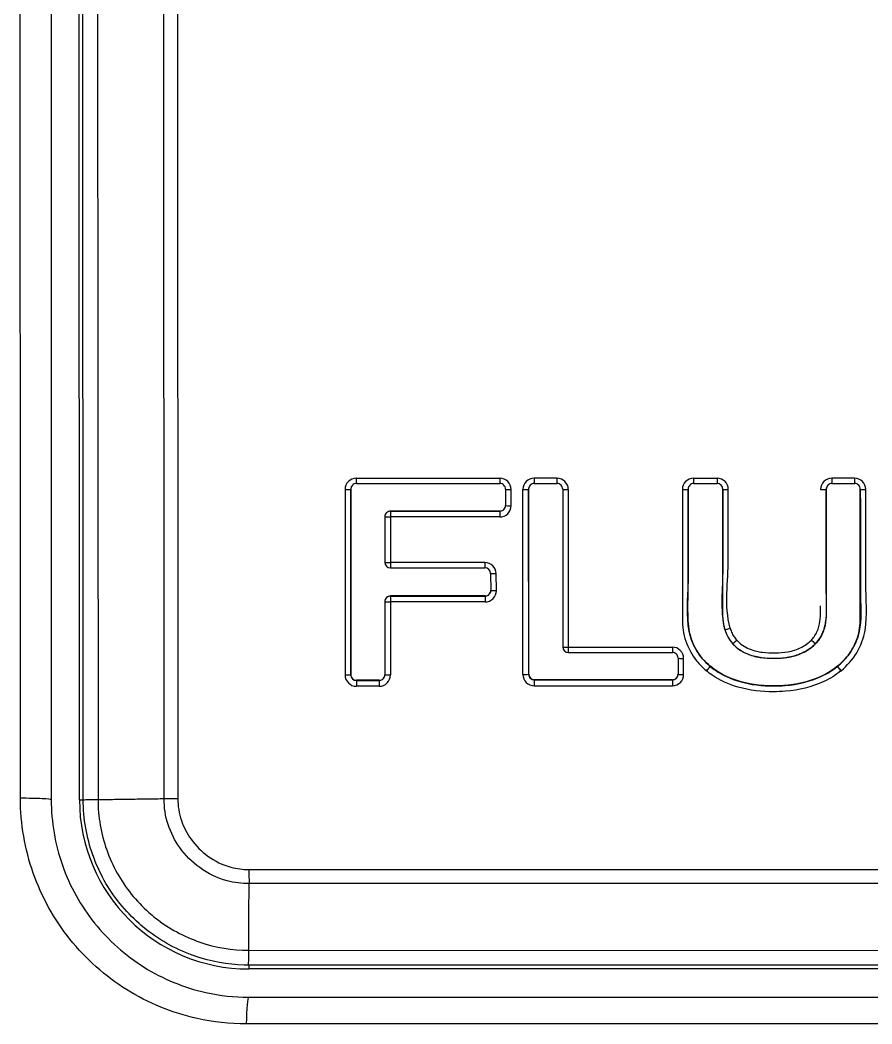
# Model space of a CAD drawing. Extents: x 7905 to 14077, y -986 to 9572.
# Drawn here: x 11444.46 to 11461.62, y -456.64 to -436.42 of the extents above; entities that cross this region are included whole.
import ezdxf

# ---------------------------------------------------------------- set-up
doc = ezdxf.new("R2010")
doc.units = 0
doc.header["$LTSCALE"] = 20
doc.header["$MEASUREMENT"] = 0
doc.layers.add('1', color=1, linetype='CONTINUOUS')

msp = doc.modelspace()

# ---------------------------------------------------------------- linework, layer by layer
at = {"layer": '1', "color": 7, "linetype": 'Continuous'}
for p, q in [((11445.6606, -452.1208), (11445.65343, -420.77025)), ((11445.73765, -452.12079), (11445.71616, -420.77024)), ((11446.01283, -420.7659), (11446.03432, -452.11645)), ((11447.36835, -452.09655), (11447.34686, -420.746)), ((11447.62324, -420.73592), (11447.64474, -452.09455)), ((11451.23781, -445.64214), (11454.12761, -445.64214)), ((11455.27964, -445.64214), (11454.82076, -445.64214)), ((11458.03238, -445.64214), (11458.50395, -445.64214)), ((11461.27505, -445.64214), (11460.81617, -445.64214)), ((11451.12621, -445.86338), (11451.12522, -445.86636)), ((11451.12522, -445.86636), (11451.12608, -449.60388)), ((11451.12707, -449.60091), (11451.12621, -445.86338)), ((11451.13204, -445.82745), (11451.13105, -445.83043)), ((11451.23982, -445.74978), (11454.12962, -445.74978)), ((11454.24327, -445.86338), (11454.24335, -446.19139)), ((11454.70916, -445.86338), (11454.70817, -445.86636)), ((11454.70817, -445.86636), (11454.70902, -449.5927)), ((11454.71001, -449.58972), (11454.70916, -445.86338)), ((11454.71498, -445.82745), (11454.71399, -445.83043)), ((11454.82277, -445.74978), (11455.28165, -445.74978)), ((11455.39531, -445.86338), (11455.39603, -449.03961)), ((11457.92078, -445.86338), (11457.91979, -445.86636)), ((11457.92661, -445.82745), (11457.92562, -445.83043)), ((11458.03439, -445.74978), (11458.50595, -445.74978)), ((11460.70457, -445.86338), (11460.70358, -445.86636)), ((11460.7104, -445.82745), (11460.70941, -445.83043)), ((11460.81818, -445.74978), (11461.27706, -445.74978)), ((11451.0106, -445.86933), (11451.01145, -449.60686)), ((11454.355, -446.19734), (11454.35492, -445.86933)), ((11454.5944, -449.59567), (11454.59355, -445.86933)), ((11455.50696, -445.86933), (11455.50768, -449.04555)), ((11454.23653, -446.23029), (11454.23752, -446.22732)), ((11451.81248, -446.41858), (11451.81269, -447.33535)), ((11454.12779, -446.42453), (11451.92413, -446.42453)), ((11451.92413, -446.42453), (11451.92434, -447.3413)), ((11451.92609, -446.30499), (11451.9251, -446.30796)), ((11451.9251, -446.30796), (11454.12875, -446.30796)), ((11454.12974, -446.30499), (11451.92609, -446.30499)), ((11454.12875, -446.30796), (11454.12974, -446.30499)), ((11453.82724, -447.3413), (11451.92434, -447.3413)), ((11451.92635, -447.44895), (11453.82925, -447.44895)), ((11453.9429, -447.56116), (11453.94712, -447.90036)), ((11454.05876, -447.90492), (11454.05454, -447.56572)), ((11451.92648, -448.01534), (11451.92549, -448.01831)), ((11451.92549, -448.01831), (11453.83253, -448.01831)), ((11453.83352, -448.01534), (11451.92648, -448.01534)), ((11453.83253, -448.01831), (11453.83352, -448.01534)), ((11453.94031, -447.94064), (11453.9413, -447.93767)), ((11451.81288, -448.12894), (11451.81321, -449.60091)), ((11453.83156, -448.13489), (11451.92453, -448.13489)), ((11451.92453, -448.13489), (11451.92486, -449.60686)), ((11461.33199, -448.86083), (11461.33298, -448.85786)), ((11455.50768, -449.04555), (11457.60409, -449.04555)), ((11455.50969, -449.1532), (11457.60609, -449.1532)), ((11457.71975, -449.2668), (11457.71983, -449.58972)), ((11457.83148, -449.59567), (11457.8314, -449.27275)), ((11458.36741, -449.43326), (11458.3684, -449.43028)), ((11458.36965, -449.43133), (11458.36866, -449.43431)), ((11460.92988, -449.43422), (11460.93087, -449.43124)), ((11460.93195, -449.43036), (11460.93096, -449.43333)), ((11451.12608, -449.60388), (11451.12707, -449.60091)), ((11451.8064, -449.63981), (11451.80739, -449.63684)), ((11454.70902, -449.5927), (11454.71001, -449.58972)), ((11454.82367, -449.70332), (11454.82268, -449.7063)), ((11454.82268, -449.7063), (11457.60523, -449.7063)), ((11457.60622, -449.70332), (11454.82367, -449.70332)), ((11457.60523, -449.7063), (11457.60622, -449.70332)), ((11457.71301, -449.62863), (11457.714, -449.62565)), ((11451.69765, -449.83405), (11451.23877, -449.83405)), ((11451.24072, -449.71451), (11451.23973, -449.71748)), ((11451.23973, -449.71748), (11451.69861, -449.71748)), ((11451.69961, -449.71451), (11451.24072, -449.71451)), ((11451.69861, -449.71748), (11451.69961, -449.71451)), ((11454.82171, -449.82287), (11457.60426, -449.82287)), ((11445.6606, -452.1208), (11445.73765, -452.12079)), ((11449.07133, -453.52334), (11471.34988, -453.52673)), ((11471.34925, -453.81092), (11449.07763, -453.80753)), ((11449.07111, -455.15284), (11471.34273, -455.15623)), ((11471.34131, -455.455), (11449.06969, -455.45161)), ((11449.06969, -455.45161), (11449.06969, -455.52912)), ((11471.34131, -455.52912), (11449.06969, -455.52912))]:
    msp.add_line(p, q, dxfattribs=at)
msp.add_arc((11449.06969, -452.12002), 3.40909, 180.013093, 270, dxfattribs=at)
for centre, major_axis, ratio, start_param, end_param in [((11451.23786, -445.86933), (-0.21562, 0.07185), 0.99961926, 5.03418142, 6.60497775), ((11451.2388, -445.63916), (0, -0.11364), 0.00872654, 4.73856892, 6.05259626), ((11454.12766, -445.86933), (-0.21562, 0.07185), 0.99961926, 3.4633851, 5.03418142), ((11454.1286, -445.63916), (0, -0.11364), 0.00872654, 4.73856892, 6.05237774), ((11454.82081, -445.86933), (0.21562, -0.07185), 0.99961926, 1.89258877, 3.4633851), ((11454.82175, -445.63916), (0, 0.11364), 0.00872654, 1.59697627, 2.91100361), ((11455.28063, -445.63916), (0, -0.11364), 0.00872654, 4.73856892, 6.05237774), ((11455.27969, -445.86933), (-0.21562, 0.07185), 0.99961926, 3.4633851, 5.03418142), ((11458.03243, -445.86933), (-0.21562, 0.07185), 0.99961926, 5.03418142, 6.60497775), ((11458.03337, -445.63916), (0, 0.11364), 0.00872654, 1.59697627, 2.91100361), ((11458.504, -445.86933), (0.21562, -0.07185), 0.99961926, 0.32179244, 1.89258877), ((11458.50494, -445.63916), (0, 0.11364), 0.00872654, 1.59697627, 2.91078509), ((11460.81622, -445.86933), (-0.21562, 0.07185), 0.99961926, 5.03418142, 6.60497775), ((11460.81716, -445.63916), (0, -0.11364), 0.00872654, 4.73856892, 6.05259626), ((11461.2751, -445.86933), (-0.21562, 0.07185), 0.99961926, 3.4633851, 5.03418142), ((11461.27604, -445.63916), (0, 0.11364), 0.00872654, 1.59697627, 2.91078509), ((11451.01159, -445.86636), (0.11364, 0.00003), 0.02617595, 4.70365934, 6.27445567), ((11451.23885, -445.86636), (0.10781, -0.03593), 0.99961926, 3.14156671, 3.4633851), ((11451.23984, -445.86338), (0.10781, -0.03593), 0.99961926, 1.89258877, 3.4633851), ((11454.12964, -445.86338), (0.10781, -0.03593), 0.99961926, 0.32179244, 1.89258877), ((11454.35591, -445.86636), (-0.11364, -0.00003), 0.02617595, 0.13252616, 1.56206669), ((11454.59454, -445.86636), (-0.11364, -0.00003), 0.02617595, 1.56206669, 3.13286302), ((11454.8218, -445.86636), (0.10781, -0.03593), 0.99961926, 3.14156671, 3.4633851), ((11454.82279, -445.86338), (0.10781, -0.03593), 0.99961926, 1.89258877, 3.4633851), ((11455.28167, -445.86338), (0.10781, -0.03593), 0.99961926, 0.32179244, 1.89258877), ((11455.50795, -445.86636), (-0.11364, -0.00003), 0.02617595, 0.13252616, 1.56206669), ((11457.80616, -445.86636), (-0.11364, -0.00003), 0.02617595, 1.56206669, 3.13286302), ((11458.03342, -445.86636), (0.10781, -0.03593), 0.99961926, 3.14156671, 3.4633851), ((11458.03441, -445.86338), (0.10781, -0.03593), 0.99961926, 1.89258877, 3.4633851), ((11458.50598, -445.86338), (0.10781, -0.03593), 0.99961926, 0.32179244, 1.89258877), ((11458.73225, -445.86636), (-0.11364, -0.00003), 0.02617595, 0.04148851, 1.56206669), ((11460.58995, -445.86636), (0.11364, 0.00003), 0.02617595, 4.70365934, 6.27445567), ((11460.81721, -445.86636), (0.10781, -0.03593), 0.99961926, 3.14156671, 3.4633851), ((11460.8182, -445.86338), (0.10781, -0.03593), 0.99961926, 1.89258877, 3.4633851), ((11461.27709, -445.86338), (0.10781, -0.03593), 0.99961926, 0.32179244, 1.89258877), ((11461.50336, -445.86636), (0.11364, 0.00003), 0.02617595, 3.17906899, 4.70365934), ((11454.12773, -446.19734), (-0.21562, 0.07185), 0.99961926, 1.89258877, 3.4633851), ((11454.12872, -446.19436), (0.10781, -0.03593), 0.99961926, 5.03418142, 6.28315629), ((11454.12972, -446.19139), (0.10781, -0.03593), 0.99961926, 5.03418142, 6.60497775), ((11454.35599, -446.19436), (0.11364, 0.00003), 0.02617595, 3.27073582, 4.70365934), ((11451.92612, -446.41858), (0.10781, -0.03593), 0.99961926, 1.89258877, 3.4633851), ((11451.92513, -446.42156), (0.11364, 0.00003), 0.02617595, 3.27411882, 4.70365934), ((11451.92513, -446.42156), (-0.10781, 0.03593), 0.99961926, 5.03418142, 6.2592772), ((11451.92513, -446.42156), (0, -0.11364), 0.00872654, 3.16777259, 4.73856892), ((11454.12878, -446.42156), (0, -0.11364), 0.00872654, 3.16777259, 4.73856892), ((11451.92633, -447.33535), (0.10781, -0.03593), 0.99961926, 3.4633851, 5.03418142), ((11451.92534, -447.33833), (0.11364, 0.00003), 0.02617595, 3.27749367, 4.70365934), ((11451.92534, -447.33833), (0, 0.11364), 0.00872654, 1.59697627, 2.91052314), ((11453.82823, -447.33833), (0, 0.11364), 0.00872654, 1.59697627, 2.91078509), ((11453.82729, -447.5685), (-0.21562, 0.07185), 0.99961926, 3.47559695, 5.03418142), ((11453.82927, -447.56255), (0.10781, -0.03593), 0.99961926, 0.3340043, 1.89258877), ((11454.05553, -447.56275), (0.11363, 0.00141), 0.02606744, 3.27651972, 4.70334025), ((11451.92651, -448.12894), (0.10781, -0.03593), 0.99961926, 1.89258877, 3.4633851), ((11451.92552, -448.13191), (-0.10781, 0.03593), 0.99961926, 5.03418142, 6.28315629), ((11451.92552, -448.13191), (0, 0.11364), 0.00872654, 0.02617994, 1.59697627), ((11453.83151, -447.90769), (-0.21562, 0.07185), 0.99961926, 1.89258877, 3.47559695), ((11453.83256, -448.13191), (0, -0.11364), 0.00872654, 3.16777259, 4.73856892), ((11453.8325, -447.90472), (0.10781, -0.03593), 0.99961926, 5.03418142, 6.2831763), ((11453.8335, -447.90174), (0.10781, -0.03593), 0.99961926, 5.03418142, 6.61718961), ((11454.05975, -447.90194), (0.11363, 0.00141), 0.02606744, 3.27319524, 4.70334025), ((11451.92552, -448.13191), (-0.11364, -0.00003), 0.02617595, 0.13252616, 1.56206669), ((11458.77029, -448.66219), (-0.10965, -0.02982), 0.02297278, 6.26789722, 7.83869354), ((11458.77084, -448.66424), (-0.10993, -0.02879), 0.02311479, 6.26811288, 7.83890921), ((11458.55198, -448.71877), (0.10781, -0.03593), 0.99961926, 0.57768847, 0.58704591), ((11458.55, -448.72472), (-0.21562, 0.07185), 0.99961926, 3.71928112, 3.72863857), ((11455.50966, -449.03961), (0.10781, -0.03593), 0.99961926, 3.4633851, 5.03418142), ((11455.50867, -449.04258), (-0.11364, -0.00003), 0.02617595, 0.13590101, 1.56206669), ((11455.50867, -449.04258), (0, -0.11364), 0.00872654, 4.73856892, 6.05211579), ((11457.60414, -449.27275), (-0.21562, 0.07185), 0.99961926, 3.4633851, 5.03418142), ((11457.60508, -449.04258), (0, -0.11364), 0.00872654, 4.73856892, 6.05237774), ((11458.90114, -448.90372), (-0.08619, -0.07406), 0.01417262, 6.25950648, 7.8303028), ((11458.90114, -448.90372), (-0.08532, -0.07506), 0.01389589, 6.25934302, 7.83013935), ((11458.90213, -448.90075), (0.10781, -0.03593), 0.99961926, 4.17296158, 4.18461042), ((11460.40596, -448.90152), (0.08302, -0.0776), 0.02508209, 4.72389163, 6.29468795), ((11460.40596, -448.90152), (0.08459, -0.07588), 0.02531228, 4.7233755, 6.29417183), ((11460.40695, -448.89855), (0.10781, -0.03593), 0.99961926, 5.85333015, 5.87380778), ((11457.60612, -449.2668), (0.10781, -0.03593), 0.99961926, 0.32179244, 1.89258877), ((11457.83239, -449.26977), (-0.11364, -0.00003), 0.02617595, 0.13252616, 1.56206669), ((11458.29497, -449.52076), (-0.07245, -0.08755), 0.00997065, 1.54506442, 3.11586075), ((11458.29497, -449.52076), (-0.0737, -0.0865), 0.01034017, 1.54521065, 3.11600698), ((11458.29497, -449.52076), (-0.10781, 0.03593), 0.99961926, 4.32826317, 4.3426663), ((11458.29596, -449.51778), (0.10781, -0.03593), 0.99961926, 1.18667052, 1.20107365), ((11461.00127, -449.52261), (0.07137, -0.08843), 0.02323129, 3.1564848, 4.72728113), ((11460.85848, -449.34582), (0.10781, -0.03593), 0.99961926, 5.71327525, 5.72561123), ((11461.00344, -449.52084), (0.07245, -0.08754), 0.02341317, 3.15619705, 4.72699338), ((11460.85948, -449.34285), (0.10781, -0.03593), 0.99961926, 5.71327525, 5.72561123), ((11451.01244, -449.60388), (0.11364, 0.00003), 0.02617595, 4.70365934, 6.27445567), ((11451.23872, -449.60686), (0.21562, -0.07185), 0.99961926, 3.4633851, 5.03418142), ((11451.23971, -449.60388), (0.10781, -0.03593), 0.99961926, 3.4633851, 5.03418142), ((11451.2407, -449.60091), (0.10781, -0.03593), 0.99961926, 3.4633851, 5.03418142), ((11451.6976, -449.60686), (0.21562, -0.07185), 0.99961926, 5.03418142, 6.60497775), ((11451.69859, -449.60388), (0.10781, -0.03593), 0.99961926, 5.03418142, 6.28315629), ((11451.69958, -449.60091), (0.10781, -0.03593), 0.99961926, 5.03418142, 6.60497775), ((11451.92585, -449.60388), (-0.11364, -0.00003), 0.02617595, 0.12914316, 1.56206669), ((11454.59539, -449.5927), (-0.11364, -0.00003), 0.02617595, 1.56206669, 3.13286302), ((11454.82166, -449.59567), (-0.21562, 0.07185), 0.99961926, 0.32179244, 1.89258877), ((11454.82265, -449.5927), (0.10781, -0.03593), 0.99961926, 3.4633851, 5.03418142), ((11454.82364, -449.58972), (0.10781, -0.03593), 0.99961926, 3.4633851, 5.03418142), ((11454.8227, -449.81989), (0, -0.11364), 0.00872654, 3.16777259, 4.73856892), ((11457.60421, -449.59567), (-0.21562, 0.07185), 0.99961926, 1.89258877, 3.4633851), ((11457.60526, -449.81989), (0, -0.11364), 0.00872654, 3.16777259, 4.73856892), ((11457.6052, -449.5927), (0.10781, -0.03593), 0.99961926, 5.03418142, 6.28315629), ((11457.60619, -449.58972), (0.10781, -0.03593), 0.99961926, 5.03418142, 6.60497775), ((11457.83247, -449.5927), (0.11364, 0.00003), 0.02617595, 3.27073582, 4.70365934), ((11460.85749, -449.3488), (-0.21562, 0.07185), 0.99961926, 2.57168259, 2.58401858), ((11451.23976, -449.83108), (0, 0.11364), 0.00872654, 0.02617994, 1.59697627), ((11451.69864, -449.83108), (0, 0.11364), 0.00872654, 0.02617994, 1.59697627), ((11444.52423, -452.12106), (-0.56818, -0.00013), 0.05258067, 3.14159265, 4.80462556), ((11449.06969, -456.66548), (0, 0.56818), 0.08448421, 0, 1.51843586)]:
    msp.add_ellipse(centre, major_axis=major_axis, ratio=ratio, start_param=start_param, end_param=end_param, dxfattribs=at)
for points, knots in [([(11444.47189, -452.09133), (11444.47181, -451.71306), (11444.47172, -451.3348), (11444.47128, -449.44348), (11444.47092, -447.93042), (11444.46916, -440.36515), (11444.46774, -434.31293), (11444.46574, -425.75406), (11444.46516, -423.24742), (11444.46457, -420.74078)], [0, 0, 0, 0, 0.03619686, 0.03619686, 0.1809843, 0.1809843, 0.76013408, 0.76013408, 1, 1, 1, 1]), ([(11458.3684, -449.43028), (11458.26222, -449.34242), (11458.16777, -449.23696), (11458.02365, -449.00155), (11457.97177, -448.86881), (11457.8812, -448.41081), (11457.92129, -448.0762), (11457.92107, -447.11949), (11457.92093, -446.49143), (11457.92078, -445.86338)], [0, 0, 0, 0, 0.11176937, 0.11176937, 0.22399384, 0.22399384, 0.49062508, 0.49062508, 1, 1, 1, 1]), ([(11457.91979, -445.86636), (11457.91993, -446.48035), (11457.92007, -447.09435), (11457.92028, -448.01534), (11457.89492, -448.32294), (11457.96053, -448.93538), (11458.12387, -449.23173), (11458.36741, -449.43326)], [0, 0, 0, 0, 0.5, 0.5, 0.75, 0.75, 1, 1, 1, 1]), ([(11458.61961, -445.86338), (11458.61967, -446.12998), (11458.61973, -446.39658), (11458.61986, -446.92978), (11458.61992, -447.19638), (11458.62007, -447.87188), (11458.55431, -448.29439), (11458.66163, -448.68899)], [0, 0, 0, 0, 0.28291353, 0.28291353, 0.56582706, 0.56582706, 1, 1, 1, 1]), ([(11458.66064, -448.69197), (11458.61271, -448.51572), (11458.61918, -448.32826), (11458.61912, -448.05001), (11458.6191, -447.95439), (11458.61899, -447.47628), (11458.6189, -447.09379), (11458.61879, -446.58693), (11458.61876, -446.46255), (11458.61869, -446.1809), (11458.61866, -446.02363), (11458.61862, -445.86636)], [0, 0, 0, 0, 0.19424504, 0.19424504, 0.2956558, 0.2956558, 0.70129882, 0.70129882, 0.83320483, 0.83320483, 1, 1, 1, 1]), ([(11460.70358, -445.86636), (11460.7036, -445.94209), (11460.70362, -446.01782), (11460.7037, -446.39648), (11460.70377, -446.6994), (11460.70392, -447.3315), (11460.70399, -447.66068), (11460.70408, -448.06259), (11460.7041, -448.13532), (11460.70415, -448.35779), (11460.70688, -448.51129), (11460.64396, -448.74253), (11460.60509, -448.82673), (11460.53358, -448.92687), (11460.51269, -448.95271), (11460.49056, -448.97738)], [0, 0, 0, 0, 0.07188279, 0.07188279, 0.35941395, 0.35941395, 0.67185919, 0.67185919, 0.74089554, 0.74089554, 0.88349726, 0.88349726, 0.9689712, 0.9689712, 1, 1, 1, 1]), ([(11460.49156, -448.9744), (11460.55209, -448.90692), (11460.60394, -448.82927), (11460.67219, -448.66143), (11460.69186, -448.57113), (11460.72132, -448.27249), (11460.70508, -448.06193), (11460.70495, -447.52087), (11460.70488, -447.18937), (11460.70472, -446.52638), (11460.70465, -446.19488), (11460.70457, -445.86338)], [0, 0, 0, 0, 0.0867761, 0.0867761, 0.17299937, 0.17299937, 0.37162463, 0.37162463, 0.68581232, 0.68581232, 1, 1, 1, 1]), ([(11460.93096, -449.43333), (11461.00942, -449.3684), (11461.08133, -449.29442), (11461.2237, -449.10734), (11461.28975, -448.98748), (11461.37426, -448.73408), (11461.39035, -448.59759), (11461.39029, -448.34513), (11461.39027, -448.22656), (11461.39013, -447.63368), (11461.39002, -447.15937), (11461.38991, -446.66555), (11461.3899, -446.64604), (11461.38984, -446.37314), (11461.38978, -446.11975), (11461.38973, -445.86636)], [0, 0, 0, 0, 0.08258979, 0.08258979, 0.19128536, 0.19128536, 0.30060492, 0.30060492, 0.39639274, 0.39639274, 0.77954404, 0.77954404, 0.79530693, 0.79530693, 1, 1, 1, 1]), ([(11461.39072, -445.86338), (11461.39079, -446.19451), (11461.39087, -446.52564), (11461.39102, -447.18791), (11461.3911, -447.51904), (11461.39125, -448.18178), (11461.43818, -448.52757), (11461.33763, -448.84356), (11461.29471, -448.97845), (11461.22452, -449.10635), (11461.07764, -449.29627), (11461.00786, -449.36753), (11460.93195, -449.43036)], [0, 0, 0, 0, 0.26916922, 0.26916922, 0.53833844, 0.53833844, 0.80829563, 0.80829563, 0.80829563, 0.92169255, 0.92169255, 1, 1, 1, 1]), ([(11457.80517, -445.86933), (11457.80537, -446.73888), (11457.80557, -447.60843), (11457.80576, -448.47798), (11457.8058, -448.62838), (11457.82669, -448.78139), (11457.92317, -449.06694), (11457.99827, -449.2033), (11458.15259, -449.39511), (11458.22064, -449.46305), (11458.29397, -449.52373)], [0, 0, 0, 0, 0.68466843, 0.68466843, 0.68466843, 0.80450133, 0.80450133, 0.92488631, 0.92488631, 1, 1, 1, 1]), ([(11458.7693, -448.66516), (11458.6433, -448.20188), (11458.73169, -447.73378), (11458.73148, -446.80155), (11458.73137, -446.33544), (11458.73126, -445.86933)], [0, 0, 0, 0, 0.5, 0.5, 1, 1, 1, 1]), ([(11461.00245, -449.52382), (11461.25189, -449.31736), (11461.43338, -449.02569), (11461.5375, -448.39648), (11461.50287, -448.07989), (11461.50266, -447.13251), (11461.50251, -446.50092), (11461.50237, -445.86933)], [0, 0, 0, 0, 0.25, 0.25, 0.5, 0.5, 1, 1, 1, 1]), ([(11460.40497, -448.9045), (11460.42429, -448.88296), (11460.44254, -448.86041), (11460.50386, -448.77455), (11460.53682, -448.70278), (11460.5936, -448.49411), (11460.58953, -448.35078), (11460.58949, -448.21108)], [0, 0, 0, 0, 0.11625733, 0.11625733, 0.42861314, 0.42861314, 1, 1, 1, 1]), ([(11458.76985, -448.66722), (11458.77234, -448.67672), (11458.7751, -448.68616), (11458.78857, -448.72787), (11458.80222, -448.75932), (11458.83306, -448.81626), (11458.84984, -448.8422), (11458.87838, -448.88051), (11458.88905, -448.89379), (11458.90015, -448.9067)], [0, 0, 0, 0, 0.10701209, 0.10701209, 0.47882217, 0.47882217, 0.81450089, 0.81450089, 1, 1, 1, 1]), ([(11460.48899, -448.97909), (11460.42246, -449.05027), (11460.33922, -449.10663), (11460.15825, -449.19772), (11460.05615, -449.23115), (11459.77245, -449.2806), (11459.58559, -449.28203), (11459.36181, -449.25395), (11459.31957, -449.24684), (11459.16368, -449.2114), (11459.05243, -449.16374), (11458.90401, -449.06476), (11458.85628, -449.02472), (11458.81582, -448.97873)], [0, 0, 0, 0, 0.16074468, 0.16074468, 0.33390915, 0.33390915, 0.6352654, 0.6352654, 0.70504551, 0.70504551, 0.89933099, 0.89933099, 1, 1, 1, 1]), ([(11458.81681, -448.97576), (11458.87859, -449.04598), (11458.95737, -449.1021), (11459.12217, -449.18858), (11459.21096, -449.22062), (11459.48591, -449.27731), (11459.67879, -449.27971), (11459.97679, -449.24625), (11460.08824, -449.22113), (11460.28169, -449.13717), (11460.36989, -449.08651), (11460.46007, -449.00658), (11460.47542, -448.9917), (11460.48998, -448.97612)], [0, 0, 0, 0, 0.15456506, 0.15456506, 0.30688736, 0.30688736, 0.61784345, 0.61784345, 0.80220347, 0.80220347, 0.96538677, 0.96538677, 1, 1, 1, 1]), ([(11458.90015, -448.9067), (11458.93409, -448.94528), (11458.97427, -448.97871), (11459.10305, -449.06459), (11459.20127, -449.10665), (11459.34011, -449.13822), (11459.37865, -449.14467), (11459.58759, -449.17089), (11459.76297, -449.16974), (11460.02469, -449.12412), (11460.11604, -449.09425), (11460.27523, -449.01411), (11460.34751, -448.96597), (11460.40497, -448.9045)], [0, 0, 0, 0, 0.09422898, 0.09422898, 0.28561491, 0.28561491, 0.35667109, 0.35667109, 0.6723071, 0.6723071, 0.84516022, 0.84516022, 1, 1, 1, 1]), ([(11458.36866, -449.43431), (11458.40123, -449.46206), (11458.43528, -449.48814), (11458.61828, -449.61494), (11458.78751, -449.68863), (11459.1814, -449.80373), (11459.41537, -449.82832), (11459.72246, -449.82832), (11459.79913, -449.82555), (11460.12659, -449.79959), (11460.3797, -449.74007), (11460.7221, -449.57976), (11460.83166, -449.51348), (11460.92988, -449.43422)], [0, 0, 0, 0, 0.04646755, 0.04646755, 0.24450905, 0.24450905, 0.49853992, 0.49853992, 0.5823189, 0.5823189, 0.86160002, 0.86160002, 1, 1, 1, 1]), ([(11460.93087, -449.43124), (11460.77993, -449.55306), (11460.59678, -449.64951), (11460.16474, -449.79009), (11459.92016, -449.82534), (11459.37009, -449.82534), (11459.1233, -449.78975), (11458.69125, -449.64919), (11458.51257, -449.55311), (11458.36965, -449.43133)], [0, 0, 0, 0, 0.24709309, 0.24709309, 0.4956804, 0.4956804, 0.74741439, 0.74741439, 1, 1, 1, 1]), ([(11461.00028, -449.52559), (11460.89498, -449.61057), (11460.77757, -449.68174), (11460.41469, -449.85165), (11460.14808, -449.91474), (11459.80417, -449.94201), (11459.7245, -449.94489), (11459.40367, -449.94489), (11459.15885, -449.91875), (11458.74301, -449.79723), (11458.56255, -449.71818), (11458.36647, -449.58232), (11458.32942, -449.55393), (11458.29397, -449.52373)], [0, 0, 0, 0, 0.1403233, 0.1403233, 0.41856204, 0.41856204, 0.50086972, 0.50086972, 0.75224591, 0.75224591, 0.95216942, 0.95216942, 1, 1, 1, 1]), ([(11449.02175, -456.63574), (11448.68972, -456.63574), (11448.35592, -456.599), (11448.03214, -456.52691), (11447.5324, -456.41565), (11447.0454, -456.21629), (11446.17899, -455.67562), (11445.78729, -455.32745), (11445.15126, -454.53299), (11444.89764, -454.07628), (11444.56031, -453.11679), (11444.47201, -452.60077), (11444.47189, -452.09133)], [0, 0, 0, 0, 0.13900568, 0.13900568, 0.13900568, 0.35534621, 0.35534621, 0.5708481, 0.5708481, 0.78541569, 0.78541569, 1, 1, 1, 1]), ([(11445.09242, -452.12093), (11445.09252, -452.56681), (11445.16973, -453.0183), (11445.46459, -453.85782), (11445.68628, -454.25741), (11446.24222, -454.95253), (11446.58459, -455.25716), (11447.34194, -455.73023), (11447.76762, -455.9047), (11448.20458, -456.00207), (11448.48758, -456.06514), (11448.77938, -456.0973), (11449.06969, -456.0973)], [0, 0, 0, 0, 0.21455939, 0.21455939, 0.42917272, 0.42917272, 0.64472619, 0.64472619, 0.86105512, 0.86105512, 0.86105512, 1, 1, 1, 1]), ([(11449.06969, -455.45161), (11449.0393, -455.4516), (11449.00892, -455.45118), (11448.64527, -455.44113), (11448.30965, -455.38073), (11447.64177, -455.15295), (11447.30535, -454.97049), (11446.96118, -454.7004), (11446.91098, -454.65857), (11446.58283, -454.36831), (11446.34238, -454.06969), (11445.97888, -453.41868), (11445.85082, -453.05733), (11445.78696, -452.69007), (11445.75433, -452.50239), (11445.73777, -452.31124), (11445.73765, -452.12079)], [0, 0, 0, 0, 0.01728617, 0.01728617, 0.20912429, 0.20912429, 0.42387454, 0.42387454, 0.46103059, 0.46103059, 0.67613996, 0.67613996, 0.89124033, 0.89124033, 0.89124033, 1, 1, 1, 1]), ([(11446.03434, -452.11645), (11446.03434, -452.11647), (11446.03434, -452.11649), (11446.03469, -452.28887), (11446.04966, -452.46185), (11446.07899, -452.63174), (11446.13707, -452.96822), (11446.25387, -453.29946), (11446.58511, -453.89344), (11446.80327, -454.16484), (11447.10112, -454.42862), (11447.14667, -454.46663), (11447.46009, -454.71291), (11447.76684, -454.87925), (11448.40239, -455.09622), (11448.73889, -455.15219), (11449.07106, -455.15281), (11449.07109, -455.15281), (11449.07111, -455.15281)], [0, 0, 0, 0, 0.00001423, 0.00001423, 0.10795333, 0.10795333, 0.10795333, 0.32403459, 0.32403459, 0.53826452, 0.53826452, 0.57524702, 0.57524702, 0.78995103, 0.78995103, 0.99998577, 0.99998577, 1, 1, 1, 1]), ([(11449.07763, -453.8076), (11449.07761, -453.8076), (11449.07758, -453.8076), (11448.92998, -453.81095), (11448.78049, -453.79227), (11448.43978, -453.7004), (11448.24929, -453.60717), (11447.92999, -453.37485), (11447.79295, -453.23689), (11447.5817, -452.94234), (11447.5007, -452.78512), (11447.39177, -452.45298), (11447.3641, -452.27326), (11447.3683, -452.09659), (11447.3683, -452.09657), (11447.3683, -452.09655)], [0, 0, 0, 0, 0.00002537, 0.00002537, 0.16485582, 0.16485582, 0.39569003, 0.39569003, 0.60824615, 0.60824615, 0.80171258, 0.80171258, 0.99997463, 0.99997463, 1, 1, 1, 1]), ([(11447.64481, -452.09455), (11447.64159, -452.24381), (11447.66539, -452.3958), (11447.75934, -452.67196), (11447.82726, -452.80072), (11448.00468, -453.04569), (11448.12061, -453.16176), (11448.38859, -453.35642), (11448.54714, -453.43468), (11448.82872, -453.51091), (11448.95082, -453.52636), (11449.07133, -453.52342)], [0, 0, 0, 0, 0.20118616, 0.20118616, 0.39236367, 0.39236367, 0.60760921, 0.60760921, 0.83852245, 0.83852245, 1, 1, 1, 1])]:
    msp.add_open_spline(points, degree=3, knots=knots, dxfattribs=at)
for points, degree in [([(11445.08525, -420.77038), (11445.08764, -431.22057), (11445.09003, -441.67075), (11445.09242, -452.12093)], 3), ([(11458.66191, -448.69002), (11458.68844, -448.79133), (11458.74017, -448.88658), (11458.81594, -448.97476)], 3), ([(11445.73765, -452.12079), (11445.74114, -452.11844), (11445.85873, -452.11618), (11446.03432, -452.11645)], 3), ([(11446.03433, -452.11645), (11447.36833, -452.09655)], 1), ([(11447.36835, -452.09655), (11447.45267, -452.09529), (11447.54876, -452.09459), (11447.64474, -452.09455)], 3), ([(11449.07134, -453.52334), (11449.07365, -453.62179), (11449.07574, -453.72081), (11449.07763, -453.80753)], 3), ([(11449.07111, -455.15282), (11449.07763, -453.80757)], 1), ([(11449.06489, -455.45161), (11449.06885, -455.44811), (11449.0729, -455.32952), (11449.07509, -455.15282)], 3), ([(11449.06969, -456.0973), (11456.48538, -456.0973), (11463.91024, -456.0973), (11471.34131, -456.0973)], 3), ([(11471.31045, -456.63574), (11463.77102, -456.63574), (11456.31496, -456.63574), (11449.02175, -456.63574)], 3)]:
    msp.add_open_spline(points, degree=degree, dxfattribs=at)

doc.saveas('drawing.dxf')
